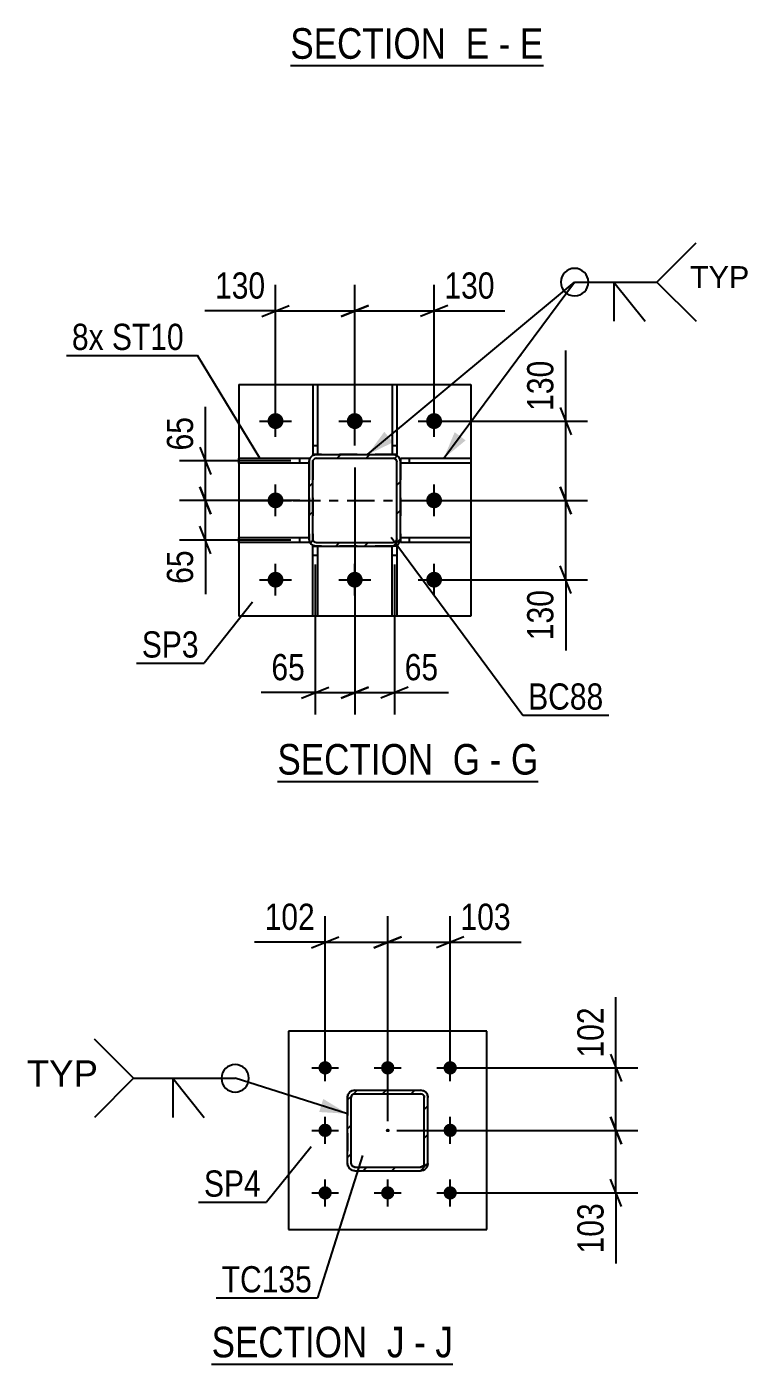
# Model space of a CAD drawing. Header units: millimetres. Extents: x 0 to 1189, y 0 to 841.
# Drawn here: x 954.5 to 1033.4, y 484 to 630.2 of the extents above; entities that cross this region are included whole.
import ezdxf

# ---------------------------------------------------------------- set-up
doc = ezdxf.new("R2010")
doc.units = ezdxf.units.MM
doc.linetypes.add('DXK_LINE_DOT2', pattern=[3.9198, 1.9599, -1.9599])
doc.linetypes.add('DXK_LINE_DOT3', pattern=[5.9187, 2.979, -0.9799, 0.9799, -0.9799])
doc.styles.add('Arial', font='ARIAL.TTF', dxfattribs={"height": 0.2})
doc.styles.add('Arial Narrow', font='ARIALN.TTF', dxfattribs={"height": 0.2})

# ---------------------------------------------------------------- blocks, each defined once
blk = doc.blocks.new('Unknown-682122038-18 - 24130')
at = {"color": 6, "linetype": 'Continuous'}
blk.add_line((981.88, 547.69), (1010.38, 547.69), dxfattribs=at)
at = {"color": 0, "linetype": 'Continuous'}
for points in [[(999.99, 548.44), (999.99, 551.94), (981.88, 551.94), (981.88, 548.44)], [(1004.02, 548.44), (1004.02, 551.94), (1001.04, 551.94), (1001.04, 548.44)], [(1006.35, 548.44), (1006.35, 551.94), (1005.07, 551.94), (1005.07, 548.44)], [(1010.38, 548.44), (1010.38, 551.94), (1007.4, 551.94), (1007.4, 548.44)]]:
    blk.add_wipeout(points, dxfattribs=at)
at = {"color": 7, "linetype": 'Continuous', "style": 'Arial Narrow'}
for s, p in [('SECTION ', (981.88, 548.44)), ('G', (1001.04, 548.44)), ('G', (1007.4, 548.44)), ('-', (1005.07, 548.44))]:
    blk.add_text(s, height=3.34, dxfattribs=at).set_placement(p)
blk = doc.blocks.new('Unknown-682122038-16 - 23844')
at = {"color": 6, "linetype": 'Continuous'}
blk.add_line((983.29, 625.91), (1010.94, 625.91), dxfattribs=at)
at = {"color": 0, "linetype": 'Continuous'}
for points in [[(1001.4, 626.66), (1001.4, 630.16), (983.29, 630.16), (983.29, 626.66)], [(1005.01, 626.66), (1005.01, 630.16), (1002.45, 630.16), (1002.45, 626.66)], [(1007.33, 626.66), (1007.33, 630.16), (1006.06, 630.16), (1006.06, 626.66)], [(1010.94, 626.66), (1010.94, 630.16), (1008.38, 630.16), (1008.38, 626.66)]]:
    blk.add_wipeout(points, dxfattribs=at)
at = {"color": 7, "linetype": 'Continuous', "style": 'Arial Narrow'}
for s, p in [('SECTION ', (983.29, 626.66)), ('E', (1002.45, 626.66)), ('E', (1008.38, 626.66)), ('-', (1006.06, 626.66))]:
    blk.add_text(s, height=3.34, dxfattribs=at).set_placement(p)
blk = doc.blocks.new('Unknown-682122038-19 - 24304')
at = {"color": 6, "linetype": 'Continuous'}
blk.add_line((974.69, 484.01), (1001.06, 484.01), dxfattribs=at)
at = {"color": 0, "linetype": 'Continuous'}
for points in [[(992.8, 484.76), (992.8, 488.26), (974.69, 488.26), (974.69, 484.76)], [(995.77, 484.76), (995.77, 488.26), (993.85, 488.26), (993.85, 484.76)], [(998.09, 484.76), (998.09, 488.26), (996.82, 488.26), (996.82, 484.76)], [(1001.06, 484.76), (1001.06, 488.26), (999.14, 488.26), (999.14, 484.76)]]:
    blk.add_wipeout(points, dxfattribs=at)
at = {"color": 7, "linetype": 'Continuous', "style": 'Arial Narrow'}
for s, p in [('SECTION ', (974.69, 484.76)), ('J', (993.85, 484.76)), ('J', (999.14, 484.76)), ('-', (996.82, 484.76))]:
    blk.add_text(s, height=3.34, dxfattribs=at).set_placement(p)
blk = doc.blocks.new('Part-682122038-24220 - 24130')
at = {"color": 2, "linetype": 'Continuous'}
for p, q in [((985.73, 591.07), (985.73, 583.4)), ((985.73, 591.07), (986.27, 591.07)), ((986.27, 591.07), (986.27, 583.4)), ((985.73, 583.4), (986.13, 583.4))]:
    blk.add_line(p, q, dxfattribs=at)
at = {"color": 7, "linetype": 'DXK_LINE_DOT2'}
for p, q in [((985.73, 584.4), (986.27, 584.4)), ((986.27, 583.4), (985.73, 583.4))]:
    blk.add_line(p, q, dxfattribs=at)
blk = doc.blocks.new('Part-682122038-24218 - 24130')
at = {"color": 2, "linetype": 'Continuous'}
for p, q in [((977.67, 574.34), (985.33, 574.34)), ((977.67, 573.8), (977.67, 574.34)), ((985.33, 573.8), (977.67, 573.8)), ((985.33, 574.2), (985.33, 573.8))]:
    blk.add_line(p, q, dxfattribs=at)
at = {"color": 7, "linetype": 'DXK_LINE_DOT2'}
for p, q in [((984.33, 573.8), (984.33, 574.34)), ((985.33, 574.34), (985.33, 574.2))]:
    blk.add_line(p, q, dxfattribs=at)
blk = doc.blocks.new('Part-682122038-24138 - 24130')
at = {"linetype": 'Continuous'}
h = blk.add_hatch(dxfattribs=at)
h.set_pattern_fill('', scale=0.7, style=0, pattern_type=0)
h.set_pattern_definition([(45, (994.5334, 573.4018), (-1.57154, 1.57154), [])])
h.paths.add_polyline_path([(986.13, 573.4), (994.53, 573.4), (994.84, 573.46), (995.1, 573.64), (995.27, 573.9), (995.33, 574.2), (995.33, 582.6), (995.27, 582.91), (995.1, 583.17), (994.84, 583.34), (994.53, 583.4), (986.13, 583.4), (985.83, 583.34), (985.57, 583.17), (985.39, 582.91), (985.33, 582.6), (985.33, 574.2), (985.39, 573.9), (985.57, 573.64), (985.83, 573.46)])
h.paths.add_polyline_path([(985.76, 574.05), (985.73, 574.2), (985.73, 582.6), (985.76, 582.75), (985.85, 582.88), (985.98, 582.97), (986.13, 583), (994.53, 583), (994.69, 582.97), (994.82, 582.88), (994.9, 582.75), (994.93, 582.6), (994.93, 574.2), (994.9, 574.05), (994.82, 573.92), (994.69, 573.83), (994.53, 573.8), (986.13, 573.8), (985.98, 573.83), (985.85, 573.92)])
at = {"color": 7, "linetype": 'DXK_LINE_DOT2'}
for p, q in [((985.83, 583.34), (986.13, 583.4)), ((994.53, 583.4), (986.13, 583.4)), ((994.53, 583.4), (994.84, 583.34)), ((985.33, 582.6), (985.39, 582.91)), ((985.33, 582.6), (985.33, 574.2)), ((985.76, 582.75), (985.73, 582.6)), ((985.73, 582.6), (985.73, 574.2)), ((985.85, 582.88), (985.76, 582.75)), ((985.98, 582.97), (985.85, 582.88)), ((986.13, 583), (985.98, 582.97)), ((986.13, 583), (994.53, 583)), ((994.69, 582.97), (994.53, 583)), ((994.82, 582.88), (994.69, 582.97)), ((994.9, 582.75), (994.82, 582.88)), ((994.93, 582.6), (994.9, 582.75)), ((994.93, 574.2), (994.93, 582.6)), ((995.27, 582.91), (995.33, 582.6)), ((995.33, 582.6), (995.33, 574.2)), ((985.39, 573.9), (985.33, 574.2)), ((985.73, 574.2), (985.76, 574.05)), ((985.76, 574.05), (985.85, 573.92)), ((986.13, 573.4), (985.83, 573.46)), ((985.85, 573.92), (985.98, 573.83)), ((985.98, 573.83), (986.13, 573.8)), ((986.13, 573.8), (994.53, 573.8)), ((994.53, 573.4), (986.13, 573.4)), ((994.53, 573.8), (994.69, 573.83)), ((994.84, 573.46), (994.53, 573.4)), ((994.69, 573.83), (994.82, 573.92)), ((994.82, 573.92), (994.9, 574.05)), ((994.9, 574.05), (994.93, 574.2)), ((995.33, 574.2), (995.27, 573.9))]:
    blk.add_line(p, q, dxfattribs=at)
at = {"color": 2, "linetype": 'Continuous'}
for p, q in [((986.13, 583.4), (985.83, 583.34)), ((986.13, 583.4), (994.53, 583.4)), ((994.84, 583.34), (994.53, 583.4)), ((985.39, 582.91), (985.33, 582.6)), ((985.33, 574.2), (985.33, 582.6)), ((985.73, 582.6), (985.76, 582.75)), ((985.73, 574.2), (985.73, 582.6)), ((985.76, 582.75), (985.85, 582.88)), ((985.85, 582.88), (985.98, 582.97)), ((985.98, 582.97), (986.13, 583)), ((986.13, 583), (994.53, 583)), ((994.53, 583), (994.69, 582.97)), ((994.69, 582.97), (994.82, 582.88)), ((994.82, 582.88), (994.9, 582.75)), ((994.9, 582.75), (994.93, 582.6)), ((994.93, 574.2), (994.93, 582.6)), ((995.33, 582.6), (995.27, 582.91)), ((995.33, 574.2), (995.33, 582.6)), ((985.33, 574.2), (985.39, 573.9)), ((985.76, 574.05), (985.73, 574.2)), ((985.85, 573.92), (985.76, 574.05)), ((985.83, 573.46), (986.13, 573.4)), ((985.98, 573.83), (985.85, 573.92)), ((986.13, 573.8), (985.98, 573.83)), ((986.13, 573.8), (994.53, 573.8)), ((986.13, 573.4), (994.53, 573.4)), ((994.69, 573.83), (994.53, 573.8)), ((994.53, 573.4), (994.84, 573.46)), ((994.82, 573.92), (994.69, 573.83)), ((994.9, 574.05), (994.82, 573.92)), ((994.93, 574.2), (994.9, 574.05)), ((995.27, 573.9), (995.33, 574.2))]:
    blk.add_line(p, q, dxfattribs=at)
at = {"color": 7, "linetype": 'DXK_LINE_DOT3'}
blk.add_line((990.33, 578.4), (990.33, 578.4), dxfattribs=at)
at = {"color": 7, "linetype": 'DXK_LINE_DOT2'}
for centre, start, end in [((986.13, 582.6), 112.5, 157.5), ((994.53, 582.6), 22.5, 67.5), ((986.13, 574.2), 202.5, 247.5), ((994.53, 574.2), 292.5, 337.5)]:
    blk.add_arc(centre, 0.8, start, end, dxfattribs=at)
at = {"color": 2, "linetype": 'Continuous'}
for centre, start, end in [((986.13, 582.6), 112.5, 157.5), ((994.53, 582.6), 22.5, 67.5), ((986.13, 574.2), 202.5, 247.5), ((994.53, 574.2), 292.5, 337.5)]:
    blk.add_arc(centre, 0.8, start, end, dxfattribs=at)
blk = doc.blocks.new('Part-682122038-24215 - 24130')
at = {"color": 2, "linetype": 'Continuous'}
for p, q in [((995.33, 583), (995.33, 582.6)), ((995.33, 583), (1003, 583)), ((1003, 582.47), (995.33, 582.47)), ((1003, 583), (1003, 582.47))]:
    blk.add_line(p, q, dxfattribs=at)
at = {"color": 7, "linetype": 'DXK_LINE_DOT2'}
for p, q in [((995.33, 582.6), (995.33, 582.47)), ((996.33, 582.47), (996.33, 583))]:
    blk.add_line(p, q, dxfattribs=at)
blk = doc.blocks.new('Part-682122038-24183 - 24130')
at = {"color": 2, "linetype": 'Continuous'}
for p, q in [((977.67, 591.07), (977.67, 565.74)), ((977.67, 591.07), (1003, 591.07)), ((1003, 591.07), (1003, 565.74)), ((1003, 565.74), (977.67, 565.74))]:
    blk.add_line(p, q, dxfattribs=at)
at = {"color": 7, "linetype": 'DXK_LINE_DOT3'}
blk.add_line((977.67, 578.4), (1003, 578.4), dxfattribs=at)
blk = doc.blocks.new('Part-682122038-24216 - 24130')
at = {"color": 2, "linetype": 'Continuous'}
for p, q in [((995.33, 574.34), (1003, 574.34)), ((995.33, 574.2), (995.33, 573.8)), ((1003, 573.8), (995.33, 573.8)), ((1003, 574.34), (1003, 573.8))]:
    blk.add_line(p, q, dxfattribs=at)
at = {"color": 7, "linetype": 'DXK_LINE_DOT2'}
for p, q in [((995.33, 574.34), (995.33, 574.2)), ((996.33, 573.8), (996.33, 574.34))]:
    blk.add_line(p, q, dxfattribs=at)
blk = doc.blocks.new('Part-682122038-24217 - 24130')
at = {"color": 2, "linetype": 'Continuous'}
for p, q in [((977.67, 582.47), (977.67, 583)), ((977.67, 583), (985.33, 583)), ((985.33, 582.47), (977.67, 582.47)), ((985.33, 583), (985.33, 582.6))]:
    blk.add_line(p, q, dxfattribs=at)
at = {"color": 7, "linetype": 'DXK_LINE_DOT2'}
for p, q in [((984.33, 582.47), (984.33, 583)), ((985.33, 582.6), (985.33, 582.47))]:
    blk.add_line(p, q, dxfattribs=at)
blk = doc.blocks.new('Part-682122038-24219 - 24130')
at = {"color": 2, "linetype": 'Continuous'}
for p, q in [((994.4, 591.07), (994.4, 583.4)), ((994.4, 591.07), (994.93, 591.07)), ((994.93, 591.07), (994.93, 583.4)), ((994.93, 583.4), (994.53, 583.4))]:
    blk.add_line(p, q, dxfattribs=at)
at = {"color": 7, "linetype": 'DXK_LINE_DOT2'}
for p, q in [((994.4, 584.4), (994.93, 584.4)), ((994.53, 583.4), (994.4, 583.4))]:
    blk.add_line(p, q, dxfattribs=at)
blk = doc.blocks.new('Part-682122038-24221 - 24130')
at = {"color": 2, "linetype": 'Continuous'}
for p, q in [((994.4, 565.74), (994.4, 573.4)), ((994.93, 573.4), (994.53, 573.4)), ((994.93, 573.4), (994.93, 565.74)), ((994.93, 565.74), (994.4, 565.74))]:
    blk.add_line(p, q, dxfattribs=at)
at = {"color": 7, "linetype": 'DXK_LINE_DOT2'}
for p, q in [((994.4, 573.4), (994.53, 573.4)), ((994.4, 572.4), (994.93, 572.4))]:
    blk.add_line(p, q, dxfattribs=at)
blk = doc.blocks.new('Part-682122038-24222 - 24130')
at = {"color": 2, "linetype": 'Continuous'}
for p, q in [((985.73, 573.4), (986.13, 573.4)), ((985.73, 565.74), (985.73, 573.4)), ((986.27, 573.4), (986.27, 565.74)), ((986.27, 565.74), (985.73, 565.74))]:
    blk.add_line(p, q, dxfattribs=at)
at = {"color": 7, "linetype": 'DXK_LINE_DOT2'}
for p, q in [((986.27, 573.4), (985.73, 573.4)), ((985.73, 572.4), (986.27, 572.4))]:
    blk.add_line(p, q, dxfattribs=at)
blk = doc.blocks.new('Bolt-682122038-24237 - 24130')
at = {"linetype": 'Continuous'}
for points in [[(981.67, 587.94, -1), (981.67, 586.2, -1)], [(990.33, 587.94, -1), (990.33, 586.2, -1)], [(999, 587.94, -1), (999, 586.2, -1)], [(981.67, 579.27, -1), (981.67, 577.54, -1)], [(999, 579.27, -1), (999, 577.54, -1)], [(981.67, 570.6, -1), (981.67, 568.87, -1)], [(990.33, 570.6, -1), (990.33, 568.87, -1)], [(999, 570.6, -1), (999, 568.87, -1)]]:
    blk.add_hatch(color=1, dxfattribs=at).paths.add_polyline_path(points)
at = {"color": 1, "linetype": 'Continuous'}
for p, q in [((981.67, 585.34), (981.67, 588.8)), ((990.33, 585.34), (990.33, 588.8)), ((999, 585.34), (999, 588.8)), ((979.93, 587.07), (983.4, 587.07)), ((988.6, 587.07), (992.07, 587.07)), ((997.27, 587.07), (1000.73, 587.07)), ((981.67, 576.67), (981.67, 580.14)), ((999, 576.67), (999, 580.14)), ((979.93, 578.4), (983.4, 578.4)), ((997.27, 578.4), (1000.73, 578.4)), ((981.67, 568), (981.67, 571.47)), ((990.33, 568), (990.33, 571.47)), ((999, 568), (999, 571.47)), ((979.93, 569.74), (983.4, 569.74)), ((988.6, 569.74), (992.07, 569.74)), ((997.27, 569.74), (1000.73, 569.74))]:
    blk.add_line(p, q, dxfattribs=at)
blk = doc.blocks.new('Part-682122038-24354 - 24304')
at = {"color": 2, "linetype": 'Continuous'}
for p, q in [((983.09, 520.4), (983.09, 498.73)), ((1004.76, 520.4), (983.09, 520.4)), ((1004.76, 498.73), (1004.76, 520.4)), ((983.09, 498.73), (1004.76, 498.73))]:
    blk.add_line(p, q, dxfattribs=at)
blk = doc.blocks.new('Part-682122038-24323 - 24304')
at = {"linetype": 'Continuous'}
h = blk.add_hatch(dxfattribs=at)
h.set_pattern_fill('', scale=0.7, style=0, pattern_type=0)
h.set_pattern_definition([(45, (997.5276, 505.1647), (-1.57154, 1.57154), [])])
h.paths.add_polyline_path([(990.33, 505.16), (997.53, 505.16), (997.83, 505.23), (998.09, 505.4), (998.27, 505.66), (998.33, 505.96), (998.33, 513.16), (998.27, 513.47), (998.09, 513.73), (997.83, 513.9), (997.53, 513.96), (990.33, 513.96), (990.02, 513.9), (989.76, 513.73), (989.59, 513.47), (989.53, 513.16), (989.53, 505.96), (989.59, 505.66), (989.76, 505.4), (990.02, 505.23)])
h.paths.add_polyline_path([(989.96, 505.81), (989.93, 505.96), (989.93, 513.16), (989.96, 513.32), (990.04, 513.45), (990.17, 513.53), (990.33, 513.56), (997.53, 513.56), (997.68, 513.53), (997.81, 513.45), (997.9, 513.32), (997.93, 513.16), (997.93, 505.96), (997.9, 505.81), (997.81, 505.68), (997.68, 505.6), (997.53, 505.56), (990.33, 505.56), (990.17, 505.6), (990.04, 505.68)])
blk.add_hatch(color=246, dxfattribs=at).paths.add_polyline_path([(993.93, 509.46, -1), (993.93, 509.66, -1)])
at = {"color": 7, "linetype": 'DXK_LINE_DOT2'}
for p, q in [((989.53, 513.16), (989.59, 513.47)), ((989.53, 513.16), (989.53, 505.96)), ((989.53, 513.16), (989.53, 513.16)), ((989.96, 513.32), (989.93, 513.16)), ((989.93, 505.96), (989.93, 513.16)), ((990.04, 513.45), (989.96, 513.32)), ((990.02, 513.9), (990.33, 513.96)), ((990.17, 513.53), (990.04, 513.45)), ((990.33, 513.56), (990.17, 513.53)), ((990.33, 513.96), (997.53, 513.96)), ((990.33, 513.56), (997.53, 513.56)), ((997.53, 513.96), (997.83, 513.9)), ((997.68, 513.53), (997.53, 513.56)), ((997.81, 513.45), (997.68, 513.53)), ((997.9, 513.32), (997.81, 513.45)), ((997.93, 513.16), (997.9, 513.32)), ((997.93, 505.96), (997.93, 513.16)), ((998.27, 513.47), (998.33, 513.16)), ((998.33, 505.96), (998.33, 513.16)), ((989.59, 505.66), (989.53, 505.96)), ((989.93, 505.96), (989.96, 505.81)), ((989.96, 505.81), (990.04, 505.68)), ((997.81, 505.68), (997.9, 505.81)), ((997.9, 505.81), (997.93, 505.96)), ((998.33, 505.96), (998.27, 505.66)), ((990.33, 505.16), (990.02, 505.23)), ((990.04, 505.68), (990.17, 505.6)), ((990.17, 505.6), (990.33, 505.56)), ((990.33, 505.56), (997.53, 505.56)), ((990.33, 505.16), (997.53, 505.16)), ((997.53, 505.56), (997.68, 505.6)), ((997.83, 505.23), (997.53, 505.16)), ((997.68, 505.6), (997.81, 505.68))]:
    blk.add_line(p, q, dxfattribs=at)
at = {"color": 2, "linetype": 'Continuous'}
for p, q in [((989.59, 513.47), (989.53, 513.16)), ((989.53, 513.16), (989.53, 513.16)), ((989.53, 505.96), (989.53, 513.16)), ((989.93, 513.16), (989.96, 513.32)), ((989.93, 513.16), (989.93, 513.16)), ((989.93, 505.96), (989.93, 513.16)), ((989.96, 513.32), (990.04, 513.45)), ((990.33, 513.96), (990.02, 513.9)), ((990.04, 513.45), (990.17, 513.53)), ((990.17, 513.53), (990.33, 513.56)), ((990.33, 513.96), (990.33, 513.96)), ((990.33, 513.96), (997.53, 513.96)), ((990.33, 513.56), (990.33, 513.56)), ((990.33, 513.56), (997.53, 513.56)), ((997.53, 513.96), (997.53, 513.96)), ((997.83, 513.9), (997.53, 513.96)), ((997.53, 513.56), (997.53, 513.56)), ((997.53, 513.56), (997.68, 513.53)), ((997.68, 513.53), (997.81, 513.45)), ((997.81, 513.45), (997.9, 513.32)), ((997.9, 513.32), (997.93, 513.16)), ((997.93, 513.16), (997.93, 513.16)), ((997.93, 505.96), (997.93, 513.16)), ((998.33, 513.16), (998.27, 513.47)), ((998.33, 513.16), (998.33, 513.16)), ((998.33, 505.96), (998.33, 513.16)), ((989.53, 505.96), (989.53, 505.96)), ((989.53, 505.96), (989.59, 505.66)), ((989.93, 505.96), (989.93, 505.96)), ((989.96, 505.81), (989.93, 505.96)), ((990.04, 505.68), (989.96, 505.81)), ((997.9, 505.81), (997.81, 505.68)), ((997.93, 505.96), (997.9, 505.81)), ((997.93, 505.96), (997.93, 505.96)), ((998.27, 505.66), (998.33, 505.96)), ((998.33, 505.96), (998.33, 505.96)), ((990.02, 505.23), (990.33, 505.16)), ((990.17, 505.6), (990.04, 505.68)), ((990.33, 505.56), (990.17, 505.6)), ((990.33, 505.56), (990.33, 505.56)), ((990.33, 505.56), (997.53, 505.56)), ((990.33, 505.16), (990.33, 505.16)), ((990.33, 505.16), (997.53, 505.16)), ((997.68, 505.6), (997.53, 505.56)), ((997.53, 505.56), (997.53, 505.56)), ((997.53, 505.16), (997.83, 505.23)), ((997.53, 505.16), (997.53, 505.16)), ((997.81, 505.68), (997.68, 505.6))]:
    blk.add_line(p, q, dxfattribs=at)
at = {"color": 7, "linetype": 'DXK_LINE_DOT3'}
blk.add_line((993.93, 509.56), (993.93, 509.56), dxfattribs=at)
at = {"color": 246, "linetype": 'DXK_LINE_DOT2'}
blk.add_line((993.93, 509.56), (993.93, 509.56), dxfattribs=at)
at = {"color": 246, "linetype": 'Continuous'}
blk.add_circle((993.93, 509.56), 0.1, dxfattribs=at)
at = {"color": 7, "linetype": 'DXK_LINE_DOT2'}
for centre, start, end in [((990.33, 513.16), 112.5, 157.5), ((997.53, 513.16), 22.5, 67.5), ((990.33, 505.96), 202.5, 247.5), ((997.53, 505.96), 292.5, 337.5)]:
    blk.add_arc(centre, 0.8, start, end, dxfattribs=at)
at = {"color": 2, "linetype": 'Continuous'}
for centre, start, end in [((990.33, 513.16), 112.5, 157.5), ((997.53, 513.16), 22.5, 67.5), ((990.33, 505.96), 202.5, 247.5), ((997.53, 505.96), 292.5, 337.5)]:
    blk.add_arc(centre, 0.8, start, end, dxfattribs=at)
blk = doc.blocks.new('Bolt-682122038-24409 - 24304')
at = {"linetype": 'Continuous'}
for points in [[(987.09, 517.13, -1), (987.09, 515.66, -1)], [(993.93, 517.13, -1), (993.93, 515.66, -1)], [(1000.76, 517.13, -1), (1000.76, 515.66, -1)], [(987.09, 510.3, -1), (987.09, 508.83, -1)], [(1000.76, 510.3, -1), (1000.76, 508.83, -1)], [(987.09, 503.46, -1), (987.09, 502, -1)], [(993.93, 503.46, -1), (993.93, 502, -1)], [(1000.76, 503.46, -1), (1000.76, 502, -1)]]:
    blk.add_hatch(color=1, dxfattribs=at).paths.add_polyline_path(points)
at = {"color": 1, "linetype": 'Continuous'}
for p, q in [((987.09, 514.93), (987.09, 517.86)), ((993.93, 514.93), (993.93, 517.86)), ((1000.76, 514.93), (1000.76, 517.86)), ((985.63, 516.4), (988.56, 516.4)), ((992.46, 516.4), (995.39, 516.4)), ((999.29, 516.4), (1002.23, 516.4)), ((987.09, 508.1), (987.09, 511.03)), ((1000.76, 508.1), (1000.76, 511.03)), ((985.63, 509.56), (988.56, 509.56)), ((999.29, 509.56), (1002.23, 509.56)), ((987.09, 501.26), (987.09, 504.2)), ((993.93, 501.26), (993.93, 504.2)), ((1000.76, 501.26), (1000.76, 504.2)), ((985.63, 502.73), (988.56, 502.73)), ((992.46, 502.73), (995.39, 502.73)), ((999.29, 502.73), (1002.23, 502.73))]:
    blk.add_line(p, q, dxfattribs=at)
blk = doc.blocks.new('StraightDimension-682122038-25256 - 24130')
at = {"color": 7, "linetype": 'Continuous'}
for p, q in [((990.33, 584.4), (990.33, 601.95)), ((999, 588.07), (999, 601.95)), ((988.83, 598.5), (991.83, 599.7)), ((1000.5, 599.7), (997.5, 598.5)), ((990.33, 599.1), (999, 599.1)), ((999, 599.1), (1006.73, 599.1)), ((999, 599.1), (1006.73, 599.1))]:
    blk.add_line(p, q, dxfattribs=at)
at = {"color": 0}
blk.add_wipeout([(1006.21, 599.85), (1006.21, 604.05), (999.53, 604.05), (999.53, 599.85)], dxfattribs=at)
at = {"color": 3, "style": 'Arial Narrow'}
blk.add_text('130', height=2.863, dxfattribs=at).set_placement((1000.13, 600.45))
blk = doc.blocks.new('StraightDimension-682122038-25257 - 24130')
at = {"color": 7, "linetype": 'Continuous'}
for p, q in [((981.67, 588.07), (981.67, 601.95)), ((990.33, 584.4), (990.33, 601.95)), ((980.17, 598.5), (983.17, 599.7)), ((991.83, 599.7), (988.83, 598.5)), ((981.67, 599.1), (973.93, 599.1)), ((981.67, 599.1), (973.93, 599.1)), ((981.67, 599.1), (990.33, 599.1))]:
    blk.add_line(p, q, dxfattribs=at)
at = {"color": 0}
blk.add_wipeout([(981.14, 599.85), (981.14, 604.05), (974.46, 604.05), (974.46, 599.85)], dxfattribs=at)
at = {"color": 3, "style": 'Arial Narrow'}
blk.add_text('130', height=2.863, dxfattribs=at).set_placement((975.06, 600.45))
blk = doc.blocks.new('StraightDimension-682122038-25221 - 24130')
at = {"color": 7, "linetype": 'Continuous'}
for p, q in [((974.01, 582.73), (974.01, 588.64)), ((974.01, 582.73), (974.01, 588.64)), ((973.41, 584.23), (974.61, 581.23)), ((983.33, 582.73), (971.16, 582.73)), ((974.01, 578.4), (974.01, 582.73)), ((974.61, 576.9), (973.41, 579.9)), ((984.33, 578.4), (971.16, 578.4))]:
    blk.add_line(p, q, dxfattribs=at)
at = {"color": 0}
blk.add_wipeout([(973.26, 588.12), (969.06, 588.12), (969.06, 583.26), (973.26, 583.26)], dxfattribs=at)
at = {"color": 3, "style": 'Arial Narrow'}
blk.add_text('65', height=2.863, rotation=90.0002, dxfattribs=at).set_placement((972.66, 583.86))
blk = doc.blocks.new('StraightDimension-682122038-25222 - 24130')
at = {"color": 7, "linetype": 'Continuous'}
for p, q in [((973.41, 579.9), (974.61, 576.9)), ((984.33, 578.4), (971.16, 578.4)), ((974.01, 574.07), (974.01, 578.4)), ((974.61, 572.57), (973.41, 575.57)), ((983.33, 574.07), (971.16, 574.07)), ((974.01, 574.07), (974.01, 568.16)), ((974.01, 574.07), (974.01, 568.16))]:
    blk.add_line(p, q, dxfattribs=at)
at = {"color": 0}
blk.add_wipeout([(973.26, 573.54), (969.06, 573.54), (969.06, 568.69), (973.26, 568.69)], dxfattribs=at)
at = {"color": 3, "style": 'Arial Narrow'}
blk.add_text('65', height=2.863, rotation=90.0002, dxfattribs=at).set_placement((972.66, 569.29))
blk = doc.blocks.new('StraightDimension-682122038-25235 - 24130')
at = {"color": 7, "linetype": 'Continuous'}
for p, q in [((990.33, 582), (990.33, 555)), ((994.67, 571.4), (994.67, 555)), ((988.83, 556.8), (991.83, 558)), ((990.33, 557.4), (994.67, 557.4)), ((996.17, 558), (993.17, 556.8)), ((994.67, 557.4), (1000.57, 557.4)), ((994.67, 557.4), (1000.57, 557.4))]:
    blk.add_line(p, q, dxfattribs=at)
at = {"color": 0}
blk.add_wipeout([(1000.05, 558.15), (1000.05, 562.35), (995.19, 562.35), (995.19, 558.15)], dxfattribs=at)
at = {"color": 3, "style": 'Arial Narrow'}
blk.add_text('65', height=2.863, dxfattribs=at).set_placement((995.79, 558.75))
blk = doc.blocks.new('StraightDimension-682122038-25236 - 24130')
at = {"color": 7, "linetype": 'Continuous'}
for p, q in [((990.33, 582), (990.33, 555)), ((986, 571.4), (986, 555)), ((986, 557.4), (980.09, 557.4)), ((986, 557.4), (980.09, 557.4)), ((984.5, 556.8), (987.5, 558)), ((986, 557.4), (990.33, 557.4)), ((991.83, 558), (988.83, 556.8))]:
    blk.add_line(p, q, dxfattribs=at)
at = {"color": 0}
blk.add_wipeout([(985.48, 558.15), (985.48, 562.35), (980.62, 562.35), (980.62, 558.15)], dxfattribs=at)
at = {"color": 3, "style": 'Arial Narrow'}
blk.add_text('65', height=2.863, dxfattribs=at).set_placement((981.22, 558.75))
blk = doc.blocks.new('StraightDimension-682122038-25317 - 24130')
at = {"color": 7, "linetype": 'Continuous'}
for p, q in [((1013.38, 587.07), (1013.38, 594.8)), ((1013.38, 587.07), (1013.38, 594.8)), ((1012.78, 588.57), (1013.98, 585.57)), ((1000, 587.07), (1015.78, 587.07)), ((1013.38, 578.4), (1013.38, 587.07)), ((1013.98, 576.9), (1012.78, 579.9)), ((996.33, 578.4), (1015.78, 578.4))]:
    blk.add_line(p, q, dxfattribs=at)
at = {"color": 0}
blk.add_wipeout([(1012.63, 594.28), (1008.43, 594.28), (1008.43, 587.59), (1012.63, 587.59)], dxfattribs=at)
at = {"color": 3, "style": 'Arial Narrow'}
blk.add_text('130', height=2.863, rotation=90.0002, dxfattribs=at).set_placement((1012.03, 588.19))
blk = doc.blocks.new('StraightDimension-682122038-25318 - 24130')
at = {"color": 7, "linetype": 'Continuous'}
for p, q in [((1012.78, 579.9), (1013.98, 576.9)), ((996.33, 578.4), (1015.78, 578.4)), ((1013.38, 569.74), (1013.38, 578.4)), ((1013.98, 568.24), (1012.78, 571.24)), ((1000, 569.74), (1015.78, 569.74)), ((1013.38, 569.74), (1013.38, 562)), ((1013.38, 569.74), (1013.38, 562))]:
    blk.add_line(p, q, dxfattribs=at)
at = {"color": 0}
blk.add_wipeout([(1012.63, 569.21), (1008.43, 569.21), (1008.43, 562.53), (1012.63, 562.53)], dxfattribs=at)
at = {"color": 3, "style": 'Arial Narrow'}
blk.add_text('130', height=2.863, rotation=90.0002, dxfattribs=at).set_placement((1012.03, 563.13))
blk = doc.blocks.new('StraightDimension-682122038-25459 - 24304')
at = {"color": 7, "linetype": 'Continuous'}
for p, q in [((993.93, 510.56), (993.93, 532.97)), ((1000.76, 517.4), (1000.76, 532.97)), ((992.43, 529.52), (995.43, 530.72)), ((1002.26, 530.72), (999.26, 529.52)), ((993.93, 530.12), (1000.76, 530.12)), ((1000.76, 530.12), (1008.5, 530.12)), ((1000.76, 530.12), (1008.5, 530.12))]:
    blk.add_line(p, q, dxfattribs=at)
at = {"color": 0}
blk.add_wipeout([(1007.97, 530.87), (1007.97, 535.07), (1001.29, 535.07), (1001.29, 530.87)], dxfattribs=at)
at = {"color": 3, "style": 'Arial Narrow'}
blk.add_text('103', height=2.863, dxfattribs=at).set_placement((1001.89, 531.47))
blk = doc.blocks.new('StraightDimension-682122038-25460 - 24304')
at = {"color": 7, "linetype": 'Continuous'}
for p, q in [((987.09, 517.4), (987.09, 532.97)), ((993.93, 510.56), (993.93, 532.97)), ((985.59, 529.52), (988.59, 530.72)), ((995.43, 530.72), (992.43, 529.52)), ((987.09, 530.12), (979.36, 530.12)), ((987.09, 530.12), (979.36, 530.12)), ((987.09, 530.12), (993.93, 530.12))]:
    blk.add_line(p, q, dxfattribs=at)
at = {"color": 0}
blk.add_wipeout([(986.57, 530.87), (986.57, 535.07), (979.88, 535.07), (979.88, 530.87)], dxfattribs=at)
at = {"color": 3, "style": 'Arial Narrow'}
blk.add_text('102', height=2.863, dxfattribs=at).set_placement((980.48, 531.47))
blk = doc.blocks.new('StraightDimension-682122038-25499 - 24304')
at = {"color": 7, "linetype": 'Continuous'}
for p, q in [((1018.87, 516.4), (1018.87, 524.13)), ((1018.87, 516.4), (1018.87, 524.13)), ((1018.27, 517.9), (1019.47, 514.9)), ((1001.76, 516.4), (1021.27, 516.4)), ((1018.87, 509.56), (1018.87, 516.4)), ((1019.47, 508.06), (1018.27, 511.06)), ((994.93, 509.56), (1021.27, 509.56))]:
    blk.add_line(p, q, dxfattribs=at)
at = {"color": 0}
blk.add_wipeout([(1018.12, 523.61), (1013.92, 523.61), (1013.92, 516.92), (1018.12, 516.92)], dxfattribs=at)
at = {"color": 3, "style": 'Arial Narrow'}
blk.add_text('102', height=2.863, rotation=90.0002, dxfattribs=at).set_placement((1017.52, 517.52))
blk = doc.blocks.new('StraightDimension-682122038-25500 - 24304')
at = {"color": 7, "linetype": 'Continuous'}
for p, q in [((1018.27, 511.06), (1019.47, 508.06)), ((994.93, 509.56), (1021.27, 509.56)), ((1018.87, 502.73), (1018.87, 509.56)), ((1019.47, 501.23), (1018.27, 504.23)), ((1001.76, 502.73), (1021.27, 502.73)), ((1018.87, 502.73), (1018.87, 495)), ((1018.87, 502.73), (1018.87, 495))]:
    blk.add_line(p, q, dxfattribs=at)
at = {"color": 0}
blk.add_wipeout([(1018.12, 502.21), (1013.92, 502.21), (1013.92, 495.52), (1018.12, 495.52)], dxfattribs=at)
at = {"color": 3, "style": 'Arial Narrow'}
blk.add_text('103', height=2.863, rotation=90.0002, dxfattribs=at).set_placement((1017.52, 496.12))
blk = doc.blocks.new('WeldMark-682122038-24702 - 24130')
at = {"linetype": 'Continuous'}
for points in [[(994.52, 584.75), (991.74, 583.4), (993.56, 585.9)], [(1002.45, 584.96), (1000.06, 583), (1001.25, 585.86)]]:
    blk.add_hatch(color=30, dxfattribs=at).paths.add_polyline_path(points)
at = {"color": 30, "linetype": 'Continuous'}
for p, q in [((991.74, 583.4), (1014.36, 602.26)), ((1000.06, 583), (1014.36, 602.26)), ((1014.36, 602.26), (1023.36, 602.26))]:
    blk.add_line(p, q, dxfattribs=at)
at = {"color": 3, "linetype": 'Continuous'}
for q in [(1022.08, 597.98), (1018.65, 597.98)]:
    blk.add_line((1018.65, 602.26), q, dxfattribs=at)
for start, end in [(90, 270), (270, 90)]:
    blk.add_arc((1014.36, 602.26), 1.5, start, end, dxfattribs=at)
at = {"color": 0, "linetype": 'Continuous'}
blk.add_wipeout([(1033.44, 601.61), (1033.44, 604.11), (1026.96, 604.11), (1026.96, 601.61)], dxfattribs=at)
blk.add_wipeout([(1033.44, 601.61), (1033.44, 604.11), (1026.96, 604.11), (1026.96, 601.61)], dxfattribs=at)
at = {"color": 3, "linetype": 'Continuous'}
for q in [(1027.65, 606.55), (1027.65, 597.98)]:
    blk.add_line((1023.36, 602.26), q, dxfattribs=at)
at = {"color": 3, "linetype": 'Continuous', "style": 'Arial'}
blk.add_text('TYP', height=2.388, dxfattribs=at).set_placement((1026.96, 601.61))
blk = doc.blocks.new('MarkSet-682122038-25207 - 24130')
at = {"color": 30, "linetype": 'Continuous'}
blk.add_line((979.97, 583), (973.15, 594.24), dxfattribs=at)
at = {"color": 0}
for points in [[(962.89, 594.84), (962.89, 597.84), (959.42, 597.84), (959.42, 594.84)], [(971.65, 594.84), (971.65, 597.84), (963.79, 597.84), (963.79, 594.84)]]:
    blk.add_wipeout(points, dxfattribs=at)
for points in [[(962.89, 594.84), (962.89, 597.84), (959.42, 597.84), (959.42, 594.84)], [(971.65, 594.84), (971.65, 597.84), (963.79, 597.84), (963.79, 594.84)]]:
    blk.add_wipeout(points, dxfattribs=at)
at = {"color": 30, "linetype": 'Continuous'}
blk.add_line((958.82, 594.24), (973.15, 594.24), dxfattribs=at)
at = {"color": 3, "style": 'Arial Narrow'}
for s, p in [('8x', (959.42, 594.84)), ('ST10', (963.79, 594.84))]:
    blk.add_text(s, height=2.863, dxfattribs=at).set_placement(p)
blk = doc.blocks.new('Mark-682122038-25515 - 24130')
at = {"color": 0}
blk.add_wipeout([(1017.5, 555.54), (1017.5, 558.54), (1009.28, 558.54), (1009.28, 555.54)], dxfattribs=at)
blk.add_wipeout([(1017.5, 555.54), (1017.5, 558.54), (1009.28, 558.54), (1009.28, 555.54)], dxfattribs=at)
at = {"color": 30, "linetype": 'Continuous'}
for p, q in [((994.32, 574.37), (1008.68, 554.94)), ((1008.68, 554.94), (1018.1, 554.94))]:
    blk.add_line(p, q, dxfattribs=at)
at = {"color": 3, "style": 'Arial Narrow'}
blk.add_text('BC88', height=2.863, dxfattribs=at).set_placement((1009.28, 555.54))
blk = doc.blocks.new('Mark-682122038-25518 - 24130')
at = {"color": 0}
blk.add_wipeout([(973.27, 561.23), (973.27, 564.23), (967.06, 564.23), (967.06, 561.23)], dxfattribs=at)
blk.add_wipeout([(973.27, 561.23), (973.27, 564.23), (967.06, 564.23), (967.06, 561.23)], dxfattribs=at)
at = {"color": 30, "linetype": 'Continuous'}
for p in [(979.17, 567.27), (966.46, 560.63)]:
    blk.add_line(p, (973.87, 560.63), dxfattribs=at)
at = {"color": 3, "style": 'Arial Narrow'}
blk.add_text('SP3', height=2.863, dxfattribs=at).set_placement((967.06, 561.23))
blk = doc.blocks.new('Mark-682122038-25529 - 24304')
at = {"color": 0}
blk.add_wipeout([(985.66, 491.86), (985.66, 494.86), (975.79, 494.86), (975.79, 491.86)], dxfattribs=at)
blk.add_wipeout([(985.66, 491.86), (985.66, 494.86), (975.79, 494.86), (975.79, 491.86)], dxfattribs=at)
at = {"color": 30, "linetype": 'Continuous'}
for p in [(991.18, 506.82), (975.19, 491.26)]:
    blk.add_line(p, (986.26, 491.26), dxfattribs=at)
at = {"color": 3, "style": 'Arial Narrow'}
blk.add_text('TC135', height=2.863, dxfattribs=at).set_placement((975.79, 491.86))
blk = doc.blocks.new('Mark-682122038-25532 - 24304')
at = {"color": 0}
blk.add_wipeout([(980.07, 502.32), (980.07, 505.32), (973.85, 505.32), (973.85, 502.32)], dxfattribs=at)
blk.add_wipeout([(980.07, 502.32), (980.07, 505.32), (973.85, 505.32), (973.85, 502.32)], dxfattribs=at)
at = {"color": 30, "linetype": 'Continuous'}
for p in [(985.58, 507.78), (973.25, 501.72)]:
    blk.add_line(p, (980.67, 501.72), dxfattribs=at)
at = {"color": 3, "style": 'Arial Narrow'}
blk.add_text('SP4', height=2.863, dxfattribs=at).set_placement((973.85, 502.32))
blk = doc.blocks.new('WeldMark-682122038-85383 - 24304')
at = {"linetype": 'Continuous'}
blk.add_hatch(color=30, dxfattribs=at).paths.add_polyline_path([(986.89, 513), (989.53, 511.38), (986.44, 511.57)])
at = {"color": 30, "linetype": 'Continuous'}
for p in [(966.16, 515.25), (989.53, 511.38)]:
    blk.add_line(p, (977.26, 515.25), dxfattribs=at)
at = {"color": 3, "linetype": 'Continuous'}
for q in [(973.87, 510.96), (970.44, 510.96)]:
    blk.add_line((970.44, 515.25), q, dxfattribs=at)
for start, end in [(90, 270), (270, 90)]:
    blk.add_arc((977.26, 515.25), 1.5, start, end, dxfattribs=at)
at = {"color": 0, "linetype": 'Continuous'}
blk.add_wipeout([(962.26, 514.35), (962.26, 517.35), (954.48, 517.35), (954.48, 514.35)], dxfattribs=at)
blk.add_wipeout([(962.26, 514.35), (962.26, 517.35), (954.48, 517.35), (954.48, 514.35)], dxfattribs=at)
at = {"color": 3, "linetype": 'Continuous'}
for q in [(961.87, 519.54), (961.87, 510.96)]:
    blk.add_line((966.16, 515.25), q, dxfattribs=at)
at = {"color": 3, "linetype": 'Continuous', "style": 'Arial'}
blk.add_text('TYP', height=2.865, dxfattribs=at).set_placement((954.48, 514.35))

msp = doc.modelspace()

# ---------------------------------------------------------------- block references
for name in ['Unknown-682122038-16 - 23844', 'Part-682122038-24183 - 24130', 'Part-682122038-24220 - 24130', 'Part-682122038-24219 - 24130', 'Bolt-682122038-24237 - 24130', 'Part-682122038-24138 - 24130', 'Part-682122038-24217 - 24130', 'Part-682122038-24215 - 24130', 'Part-682122038-24218 - 24130', 'Part-682122038-24222 - 24130', 'Part-682122038-24221 - 24130', 'Part-682122038-24216 - 24130', 'Unknown-682122038-18 - 24130', 'Part-682122038-24354 - 24304', 'Bolt-682122038-24409 - 24304', 'Part-682122038-24323 - 24304', 'Unknown-682122038-19 - 24304']:
    msp.add_blockref(name, (0, 0))

# ---------------------------------------------------------------- next in the draw order: block references
for name in ['StraightDimension-682122038-25256 - 24130', 'StraightDimension-682122038-25235 - 24130', 'Mark-682122038-25518 - 24130', 'StraightDimension-682122038-25459 - 24304', 'Mark-682122038-25529 - 24304']:
    msp.add_blockref(name, (0, 0))

# ---------------------------------------------------------------- next in the draw order: block references
for name in ['StraightDimension-682122038-25257 - 24130', 'StraightDimension-682122038-25317 - 24130', 'StraightDimension-682122038-25460 - 24304', 'Mark-682122038-25532 - 24304']:
    msp.add_blockref(name, (0, 0))

# ---------------------------------------------------------------- next in the draw order: block references
for name in ['WeldMark-682122038-24702 - 24130', 'StraightDimension-682122038-25221 - 24130', 'StraightDimension-682122038-25318 - 24130', 'StraightDimension-682122038-25499 - 24304', 'WeldMark-682122038-85383 - 24304']:
    msp.add_blockref(name, (0, 0))

# ---------------------------------------------------------------- next in the draw order: block references
for name in ['MarkSet-682122038-25207 - 24130', 'StraightDimension-682122038-25222 - 24130', 'Mark-682122038-25515 - 24130', 'StraightDimension-682122038-25500 - 24304']:
    msp.add_blockref(name, (0, 0))

# ---------------------------------------------------------------- next in the draw order: block references
msp.add_blockref('StraightDimension-682122038-25236 - 24130', (0, 0))

doc.saveas('drawing.dxf')
